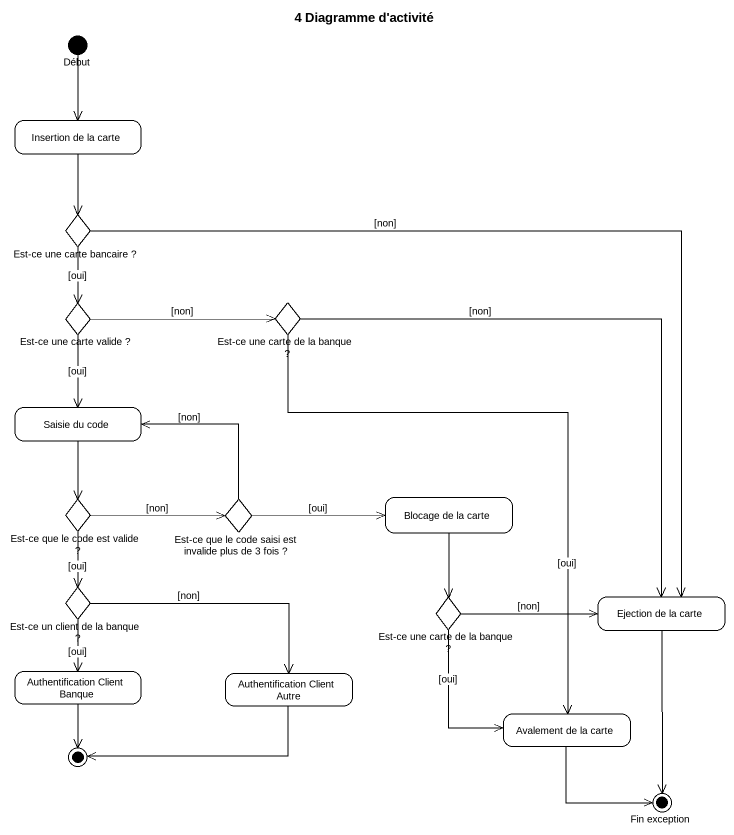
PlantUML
@startuml
title 4 Diagramme d'activité
hide empty description
state Début <<start>>
state "Insertion de la carte" as Insertion_de_la_carte
state "Est-ce une carte bancaire ?" as Est_ce_une_carte_bancaire <<choice>>
state "Est-ce une carte valide ?" as Est_ce_une_carte_valide <<choice>>
state "Est-ce une carte de la banque ?" as Est_ce_une_carte_de_la <<choice>>
state "Saisie du code" as Saisie_du_code
state "Est-ce que le code est valide ?" as Est_ce_que_le_code_est <<choice>>
state "Est-ce que le code saisi est invalide plus de 3 fois ?" as Est_ce_que_le_code_saisi <<choice>>
state "Blocage de la carte" as Blocage_de_la_carte
state "Est-ce un client de la banque ?" as Est_ce_un_client_de_la <<choice>>
state "Est-ce une carte de la banque ?" as Est_ce_une_carte_de_la_2 <<choice>>
state "Ejection de la carte" as Ejection_de_la_carte
state "Authentification Client Banque" as Authentification_Client
state "Authentification Client Autre" as Authentification_Client_2
state final1 <<end>>
state "Avalement de la carte" as Avalement_de_la_carte
state "Fin exception" as Fin_exception <<end>>
Début --> Insertion_de_la_carte
Insertion_de_la_carte --> Est_ce_une_carte_bancaire
Est_ce_une_carte_bancaire --> Est_ce_une_carte_valide : [oui]
Est_ce_une_carte_bancaire --> Ejection_de_la_carte : [non]
Est_ce_une_carte_valide -right-> Est_ce_une_carte_de_la : [non]
Est_ce_une_carte_valide --> Saisie_du_code : [oui]
Est_ce_une_carte_de_la --> Ejection_de_la_carte : [non]
Est_ce_une_carte_de_la --> Avalement_de_la_carte : [oui]
Saisie_du_code --> Est_ce_que_le_code_est
Est_ce_que_le_code_est -right-> Est_ce_que_le_code_saisi : [non]
Est_ce_que_le_code_est --> Est_ce_un_client_de_la : [oui]
Est_ce_que_le_code_saisi -left-> Saisie_du_code : [non]
Est_ce_que_le_code_saisi -right-> Blocage_de_la_carte : [oui]
Blocage_de_la_carte --> Est_ce_une_carte_de_la_2
Est_ce_un_client_de_la --> Authentification_Client : [oui]
Est_ce_un_client_de_la -right-> Authentification_Client_2 : [non]
Est_ce_une_carte_de_la_2 -right-> Ejection_de_la_carte : [non]
Est_ce_une_carte_de_la_2 --> Avalement_de_la_carte : [oui]
Ejection_de_la_carte --> Fin_exception
Authentification_Client --> final1
Authentification_Client_2 -left-> final1
Avalement_de_la_carte --> Fin_exception
@enduml
